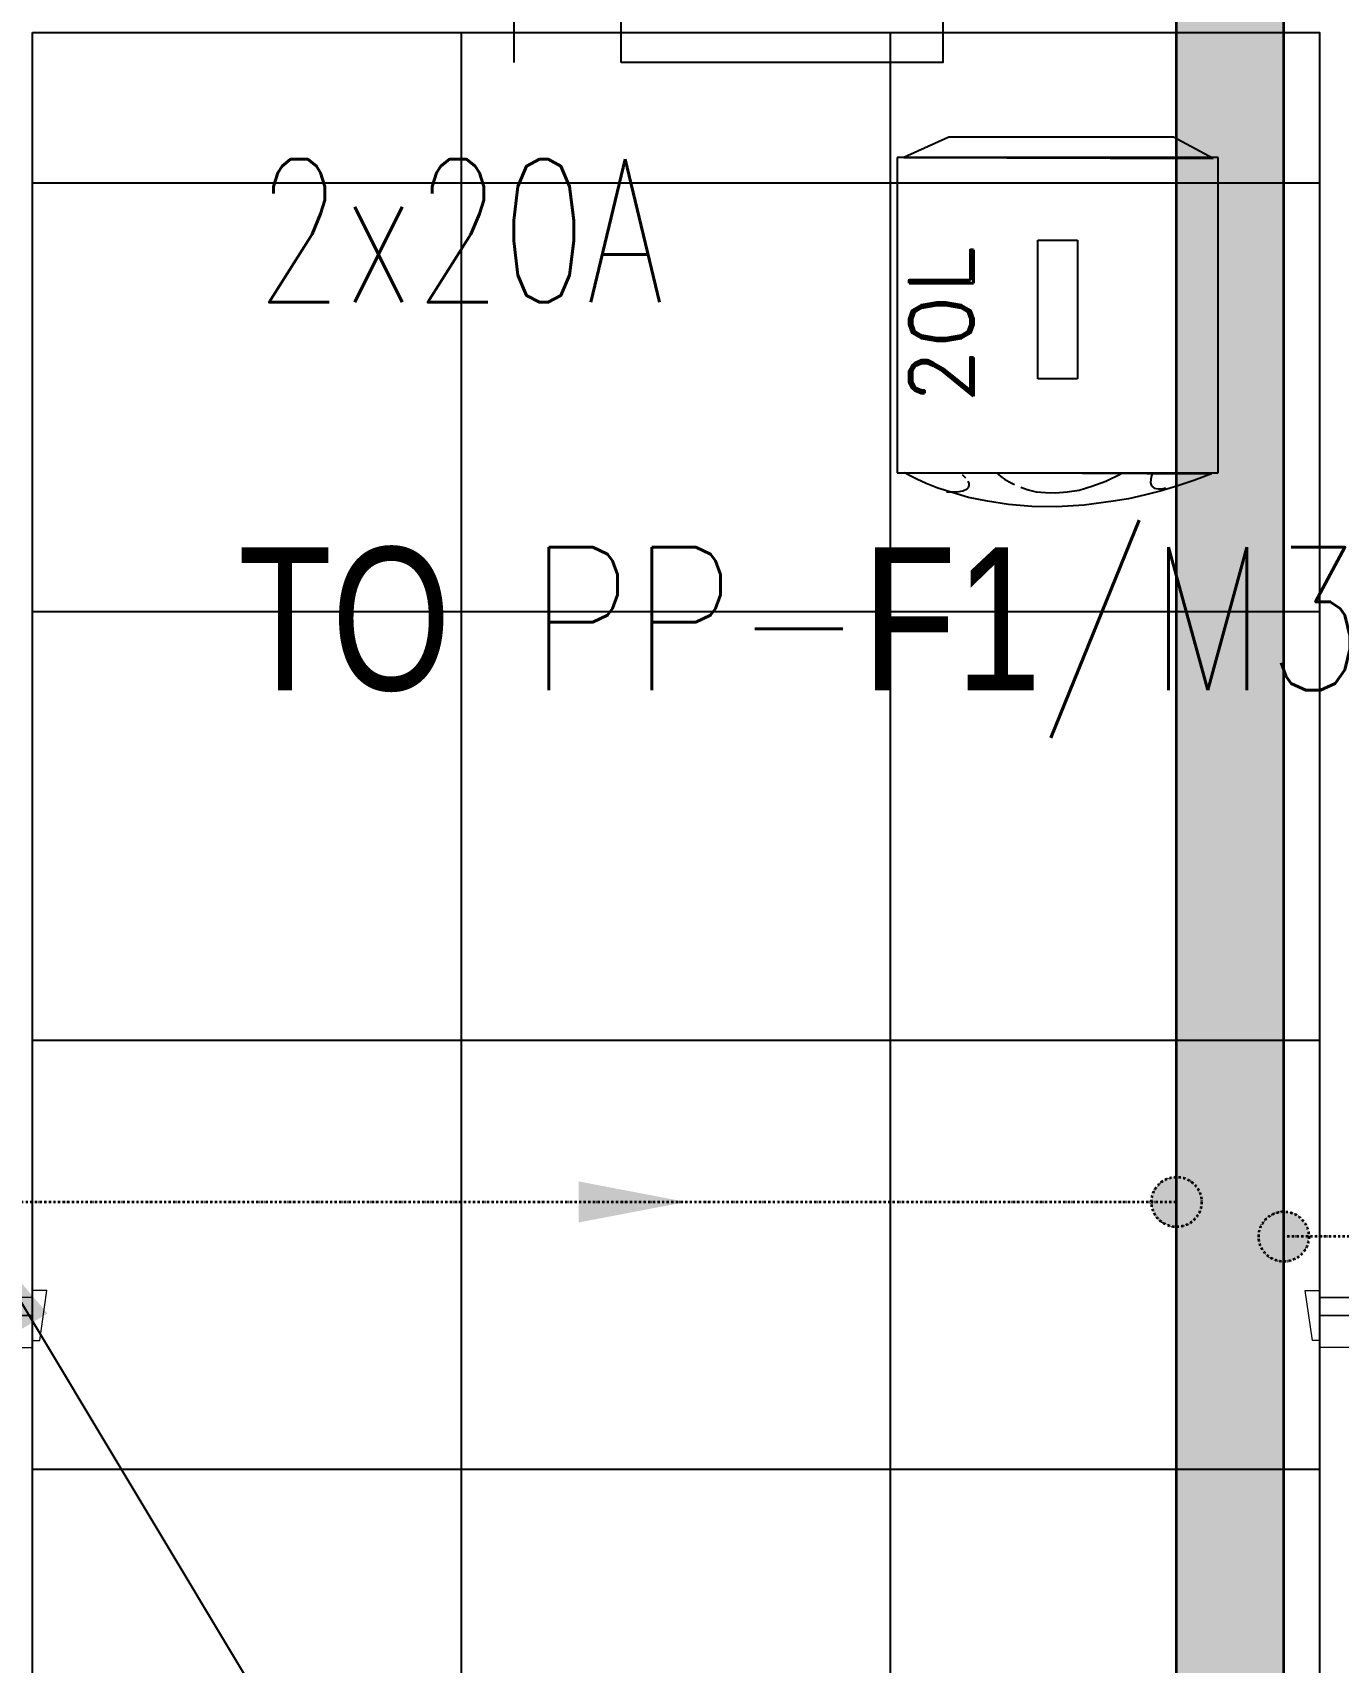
# Model space of a CAD drawing. Extents: x -178977 to 231842, y -29287 to 19916.
# Drawn here: x 42876 to 44702, y -4990 to -2710 of the extents above; entities that cross this region are included whole.
import ezdxf
from ezdxf import colors
from ezdxf.entities.mleader import LeaderData, LeaderLine
from ezdxf.enums import TextEntityAlignment as Align
from ezdxf.math import Vec2, Vec3

# ---------------------------------------------------------------- set-up
doc = ezdxf.new("R2010")
doc.units = 0
doc.header["$LTSCALE"] = 0.25
doc.linetypes.add('DASHDOT', pattern=[25.4, 12.7, -6.35, 0, -6.35])
doc.linetypes.add('HIDDEN', pattern=[9.525, 6.35, -3.175])
for name, color, linetype in [('01-First Floor-FUR$0$FALSE CEILING', 251, 'Continuous'), ('CARTOUCHE', 254, 'Continuous'), ('E-POWR-IDEN', 101, 'Continuous'), ('e-powr-swch @ 100', 191, 'Continuous'), ('PW-ACCESSORIES', 253, 'Continuous')]:
    doc.layers.add(name, color=color, linetype=linetype)
for name, color, linetype, lineweight in [('01-First Floor-FUR$0$Walls', 251, 'Continuous', 5), ('01-First Floor-FUR$0$Wooden Joinery', 251, 'Continuous', 5), ('E-LITE-CIRC', 6, 'Continuous', 25), ('E-LITE-CLNG-CNDT', 6, 'DASHDOT', 35), ('E-POWR-CIRC-NUMB', 6, 'Continuous', 25), ('E-POWR-CLNG-CNDT', 6, 'DASHDOT', 35), ('E-POWR-CTRL-NUMB', 6, 'Continuous', 25), ('E-POWR-FLOR-CNDT @ 100', 6, 'HIDDEN', 25), ('T-CABL-TRAY', 60, 'Continuous', 35)]:
    doc.layers.add(name, color=color, linetype=linetype, lineweight=lineweight)
doc.styles.add('DC_SIMPLEX', font='SIMPLEX.shx', dxfattribs={"width": 0.7})
doc.styles.add('ROMAND', font='romand.shx')

# ---------------------------------------------------------------- blocks, each defined once
blk = doc.blocks.new('01-First Floor-FUR$0$A$C72370EFE')
at = {"layer": '01-First Floor-FUR$0$Wooden Joinery'}
for p, q in [((-0.01, -0.04), (-0.02, -0.04)), ((-0.01, -0.03), (-0.01, -0.07)), ((0, -0.03), (-0.01, -0.03)), ((0.04, -0.03), (0.05, -0.03)), ((0.05, -0.03), (0.05, -0.07)), ((0.05, -0.04), (0.06, -0.04)), ((-0.01, -0.06), (-0.02, -0.06)), ((0.05, -0.06), (0.06, -0.06)), ((-0.05, -0.07), (-0.05, -0.16)), ((-0.03, -0.07), (-0.03, -0.16)), ((0, -0.07), (-0.01, -0.07)), ((0.04, -0.07), (0.05, -0.07)), ((0.07, -0.07), (0.07, -0.16)), ((0.09, -0.07), (0.09, -0.16)), ((-0.01, -0.17), (-0.02, -0.17)), ((-0.01, -0.17), (-0.01, -0.19)), ((0.05, -0.17), (0.06, -0.17)), ((0.05, -0.17), (0.05, -0.19)), ((-0.01, -0.19), (-0.02, -0.19)), ((0.05, -0.19), (0.06, -0.19))]:
    blk.add_line(p, q, dxfattribs=at)
for centre, radius, start, end in [((-0.02, -0.07), 0.03, 90, 180), ((0.06, -0.07), 0.03, 0, 90), ((-0.02, -0.07), 0.01, 90, 180), ((0.06, -0.07), 0.01, 0, 90), ((-0.02, -0.16), 0.03, 180, 270), ((-0.02, -0.16), 0.01, 180, 270), ((0.06, -0.16), 0.01, 270, 0), ((0.06, -0.16), 0.03, 270, 0)]:
    blk.add_arc(centre, radius, start, end, dxfattribs=at)
blk = doc.blocks.new('01-First Floor-FUR$0$A$C5DAD61B4')
at = {"layer": '01-First Floor-FUR$0$Wooden Joinery'}
for points in [[(80, 959.1), (80, 969.1), (10, 979.1), (10, 959.1)], [(940, 959.1), (940, 969.1), (1010, 979.1), (1010, 959.1)], [(70, 859.1), (70, 849.1), (0, 839.1), (0, 859.1)], [(120, 859.1), (120, 0), (80, 0), (80, 859.1)], [(950, 859.1), (950, 849.1), (1020, 839.1), (1020, 859.1)]]:
    blk.add_lwpolyline(points, close=True, dxfattribs=at)
for points in [[(45, 859.1), (45, 959.1), (20, 959.1), (20, 859.1), (45, 859.1)], [(45, 859.1), (80, 859.1), (80, 899.1), (90, 899.1), (90, 959.1), (45, 959.1), (45, 859.1)], [(975, 859.1), (940, 859.1), (940, 899.1), (930, 899.1), (930, 959.1), (975, 959.1), (975, 859.1)], [(975, 859.1), (975, 959.1), (1000, 959.1), (1000, 859.1), (975, 859.1)]]:
    blk.add_lwpolyline(points, dxfattribs=at)
blk.add_arc((80, 859.1), 860, 272.666, 0, dxfattribs=at)
at = {"layer": '01-First Floor-FUR$0$Wooden Joinery', "xscale": 999.9999999998854, "yscale": 999.9999999998854, "zscale": 999.9999999998854, "rotation": 180}
blk.add_blockref('01-First Floor-FUR$0$A$C72370EFE', (120, 0), dxfattribs=at)
blk = doc.blocks.new('01-First Floor-FUR')
at = {"layer": '01-First Floor-FUR$0$FALSE CEILING', "linetype": 'Continuous'}
for p, q in [((43475.1, -12835.7), (43476, -2710)), ((44075.1, -12835.7), (44076, -2710)), ((42876, -2920), (44676, -2920)), ((42876, -3520), (44676, -3520)), ((42876, -4120), (44676, -4120)), ((42876, -4720), (44676, -4720))]:
    blk.add_line(p, q, dxfattribs=at)
at = {"layer": '01-First Floor-FUR$0$FALSE CEILING'}
blk.add_lwpolyline([(42876, -2710), (44676, -2710), (44675.1, -12835.7), (42875.1, -12835.7)], close=True, dxfattribs=at)
at = {"layer": '01-First Floor-FUR$0$Walls'}
for p, q in [((42876, -2710), (42876, -4480)), ((44676, -2710), (44676, -4480)), ((44776, -4480), (44676, -4480))]:
    blk.add_line(p, q, dxfattribs=at)
at = {"layer": '01-First Floor-FUR$0$Wooden Joinery', "xscale": -1, "rotation": 270}
blk.add_blockref('01-First Floor-FUR$0$A$C5DAD61B4', (41916.9, -5480), dxfattribs=at)
at = {"layer": '01-First Floor-FUR$0$Wooden Joinery', "rotation": 90.00000000000001}
blk.add_blockref('01-First Floor-FUR$0$A$C5DAD61B4', (45635.1, -5480), dxfattribs=at)
blk = doc.blocks.new('ARR0W')
at = {"color": 45}
blk.add_ellipse((0, 0), major_axis=(0.4, 0), ratio=0.4, dxfattribs=at)
at = {"color": 45, "ltscale": 0.5}
blk.add_solid([(-1.4, 0.167), (-0.4, 0), (-1.4, -0.167)], dxfattribs=at)
blk = doc.blocks.new('*U108')
blk.add_hatch(color=256).paths.add_polyline_path([(0, -0.287), (1.5, 0), (0, 0.287)])
blk = doc.blocks.new('*U226')
at = {"lineweight": 0}
h = blk.add_hatch(dxfattribs=at)
h.set_pattern_fill('HEX', color=253, scale=8, angle=180, style=0)
h.set_pattern_definition([(180, (-23193.732, -3e-10), (6e-13, -43.99409), [25.4, -50.8]), (300, (-23193.732, -3e-10), (38.1, 21.997045), [25.4, -50.8]), (240, (-23219.132, -3e-10), (38.1, -21.997045), [25.4, -50.8])])
h.paths.add_polyline_path([(-11046.9, 150), (-11046.9, 0), (0, 0), (0, 150)])
at = {"color": 0}
for p, q in [((0, 150), (-11046.9, 150)), ((0, 0), (-11046.9, 0))]:
    blk.add_line(p, q, dxfattribs=at)
blk = doc.blocks.new('EWHTOP VIEW80')
for p, q in [((47031.9, -910691.6), (46590.9, -910691.6)), ((46590.9, -910691.6), (46590.9, -911140.2)), ((47031.9, -911140.2), (47031.9, -910691.6)), ((46581.9, -910719), (46586.3, -910709.6)), ((46586.3, -910709.6), (46589.9, -910703.7)), ((46589.9, -910703.7), (46590.9, -910701.9)), ((46590.9, -910701.9), (46590.9, -910860.4)), ((47031.9, -910701), (47030.5, -911133.5)), ((47060.6, -910763.9), (47031.9, -910701)), ((46569.3, -910748.2), (46576, -910732)), ((46576, -910732), (46581.9, -910719)), ((46563, -910768.4), (46569.3, -910748.2)), ((46556.2, -910791.3), (46563, -910768.4)), ((46563.9, -910760.3), (46563.9, -910762.6)), ((46563.9, -910762.6), (46563.9, -910767.9)), ((46563.9, -910767.9), (46564.3, -910775.6)), ((46564.3, -910775.6), (46565.7, -910783.2)), ((46583.2, -910787.7), (46587.7, -910782.8)), ((47060.6, -911077.8), (47060.6, -910763.9)), ((46550.9, -910817.8), (46556.2, -910791.3)), ((46565.7, -910783.2), (46568.4, -910789.5)), ((46568.4, -910789.5), (46570.2, -910791.3)), ((46570.2, -910791.3), (46572.9, -910792.2)), ((46572.9, -910792.2), (46575.6, -910792.2)), ((46575.6, -910792.2), (46579.2, -910790.8)), ((46546.4, -910847), (46550.9, -910817.8)), ((46543.7, -910879.8), (46546.4, -910847)), ((46578.3, -910847.9), (46574.2, -910855.5)), ((46581.9, -910841.6), (46578.3, -910847.9)), ((46585.5, -910836.6), (46581.9, -910841.6)), ((46588.2, -910833.1), (46585.5, -910836.6)), ((46590.9, -910830.4), (46588.2, -910833.1)), ((46570.6, -910864.5), (46567, -910874.8)), ((46590.9, -910860.4), (46589.5, -911131.3)), ((46543.2, -910914.8), (46543.7, -910879.8)), ((46564.3, -910886.1), (46563, -910899.1)), ((46567, -910874.8), (46564.3, -910886.1)), ((46722, -910943.5), (46722, -910888.3)), ((46722, -910888.3), (46916.4, -910888.3)), ((46916.4, -910888.3), (46916.4, -910943.5)), ((46545.5, -910953), (46543.2, -910914.8)), ((46563, -910899.1), (46562.5, -910913.5)), ((46562.5, -910913.5), (46563.9, -910929.2)), ((46563.9, -910929.2), (46566.6, -910945.8)), ((46550.9, -910993.8), (46545.5, -910953)), ((46566.6, -910945.8), (46572, -910963.7)), ((46572, -910963.7), (46579.2, -910983.1)), ((46916.4, -910943.5), (46722, -910943.5)), ((46579.2, -910983.1), (46589.5, -911004.2)), ((46554.5, -911014.9), (46550.9, -910993.8)), ((46559.4, -911036.9), (46554.5, -911014.9)), ((46565.2, -911059.4), (46559.4, -911036.9)), ((46569.3, -911050.9), (46568.4, -911057.2)), ((46572.4, -911047.3), (46569.3, -911050.9)), ((46576.9, -911045.9), (46572.4, -911047.3)), ((46581.9, -911046.4), (46576.9, -911045.9)), ((46586.3, -911047.3), (46581.9, -911046.4)), ((46590.9, -911048.6), (46586.3, -911047.3)), ((46572, -911082.7), (46565.2, -911059.4)), ((46568.4, -911057.2), (46568.4, -911061.6)), ((46568.4, -911061.6), (46569.7, -911067)), ((47030.5, -911133.5), (47060.6, -911077.8)), ((46580.1, -911106.6), (46572, -911082.7)), ((46589.5, -911131.3), (46580.1, -911106.6)), ((46589.5, -911131.3), (46589.5, -911131.3)), ((46590.9, -911140.2), (47031.9, -911140.2)), ((47030.5, -911133.5), (47030.5, -911133.5))]:
    blk.add_line(p, q)
at = {"layer": 'CARTOUCHE', "insert": (46624.8, -910753.2), "char_height": 90, "attachment_point": 4, "style": 'ROMAND'}
blk.add_mtext(' 20L', dxfattribs=at)
blk = doc.blocks.new('*U39')
blk.add_lwpolyline([(-2.25, -2.5), (-2.25, 0), (2.25, 0), (2.25, -2.5)], close=True)
blk.add_lwpolyline([(-2.25, -1.25), (-3.75, -1.25), (-3.75, -2.5)])
at = {"layer": 'E-POWR-CIRC-NUMB', "style": 'DC_SIMPLEX', "width": 0.7, "flags": 8}
blk.add_attdef('CIRCUIT', (4.233, 3.688), '', height=2, rotation=360, dxfattribs=at)
at = {"layer": 'E-POWR-CTRL-NUMB', "style": 'DC_SIMPLEX', "width": 0.7, "flags": 8}
blk.add_attdef('AMPER', text='', height=2, rotation=360, dxfattribs=at).set_placement((4.233, 1.25), align=Align.MIDDLE_LEFT)
at = {"layer": 'E-POWR-IDEN', "style": 'DC_SIMPLEX', "width": 0.7, "flags": 8}
blk.add_attdef('TYPE', text='', height=1.8, rotation=180, dxfattribs=at).set_placement((0, -1.25), align=Align.MIDDLE_CENTER)

msp = doc.modelspace()

# ---------------------------------------------------------------- hatches: boundary and pattern name
at = {"layer": 'E-POWR-CLNG-CNDT'}
h = msp.add_hatch(color=256, dxfattribs=at)
h.dxf.hatch_style = 1
h.paths.add_polyline_path([(44441, -4346.2, 1), (44511, -4346.2, 1)])
h = msp.add_hatch(color=256, dxfattribs=at)
h.dxf.hatch_style = 1
h.paths.add_polyline_path([(44591, -4394.7, 1), (44661, -4394.7, 1)])

# ---------------------------------------------------------------- linework, layer by layer
at = {"layer": 'E-POWR-CLNG-CNDT', "elevation": 0}
msp.add_lwpolyline([(42776, -4346.2), (44476, -4346.2)], dxfattribs=at)
at = {"layer": 'E-POWR-CLNG-CNDT'}
msp.add_lwpolyline([(44776, -4394.7), (44626, -4394.7)], dxfattribs=at)
for centre in [(44476, -4346.2, 0), (44626, -4394.7)]:
    msp.add_circle(centre, 35, dxfattribs=at)

# ---------------------------------------------------------------- block references
at = {"layer": 'E-LITE-CLNG-CNDT'}
msp.add_blockref('01-First Floor-FUR', (0, 0), dxfattribs=at)
at = {"layer": 'E-POWR-FLOR-CNDT @ 100', "xscale": 100, "yscale": 100, "zscale": 100}
msp.add_blockref('*U108', (43639.9, -4346.2, 0), dxfattribs=at)
at = {"layer": 'e-powr-swch @ 100'}
ref = msp.add_blockref('*U39', (43924, -2501.8, 14.8), dxfattribs=dict(at, xscale=100, yscale=100, zscale=100))
ref.add_attrib('TYPE', 'D.S.', dxfattribs={"layer": 'E-POWR-IDEN', "height": 180, "rotation": 360, "style": 'DC_SIMPLEX', "width": 0.7, "flags": 8}).set_placement((43924, -2376.8, 14.8), align=Align.MIDDLE_CENTER)
ref.add_attrib('AMPER', '2x20A', dxfattribs={"layer": 'E-POWR-CTRL-NUMB', "height": 200, "rotation": 360, "style": 'DC_SIMPLEX', "width": 0.7, "flags": 8}).set_placement((43188.9, -2987.3, 14.8), align=Align.MIDDLE_LEFT)
at = {"layer": 'PW-ACCESSORIES', "linetype": 'Continuous', "rotation": 89.99999999999999}
msp.add_blockref('EWHTOP VIEW80', (-866606.2, -49916.7, 14.9), dxfattribs=at)
at = {"layer": 'T-CABL-TRAY', "linetype": 'Continuous', "rotation": 270}
msp.add_blockref('*U226', (44476, -12356.9), dxfattribs=at)

# ---------------------------------------------------------------- leaders
at = {"layer": 'E-LITE-CIRC'}
ml = msp.add_multileader_mtext('Standard', dxfattribs=at)
ml.set_content('{\\Fdc_el_romans|c0;\\W0.8;TO\\Fromans|c0; \\Fsimplex|c0;PP-\\Fdc_el_romans|c0;F1\\Fsimplex|c0;/M34}', color=256, style='DC_SIMPLEX')
ml.set_leader_properties()
ml.set_arrow_properties(name='ARR0W')
ml.build(insert=Vec2(0, 0))
ml.multileader.update_dxf_attribs({"dogleg_length": 200, "arrow_head_size": 140, "scale": 100})
ctx = ml.context
ctx.base_point, ctx.scale, ctx.char_height, ctx.arrow_head_size, ctx.landing_gap_size, ctx.plane_origin, ctx.plane_x_axis, ctx.plane_y_axis = Vec3(42877.2, -3563.4), 100, 200, 140, 140, Vec3(57218.8, -9882.6), Vec3(1, 0.000001, 0), Vec3(-0.000001, 1, 0)
ctx.text_align_type = 2
notes = []
notes.append((ctx, [(1, (1, 1, 0), (45125, -3563.4), (-1, -0.000001, 0), 108.8, [(0, [(45270.7, -4405.3)], 0, [])])]))
ctx.mtext.insert, ctx.mtext.text_direction, ctx.mtext.rotation, ctx.mtext.alignment, ctx.mtext.flow_direction = Vec3(44876.2, -3430.1), Vec3(1, 0.000001, 0), 0.000001, 3, 5
ml = msp.add_multileader_mtext('Standard', dxfattribs=at)
ml.set_content('{\\Fdc_el_romans|c0;\\W0.8;TO\\Fromans|c0; \\Fsimplex|c0;PP-\\Fdc_el_romans|c0;F1\\Fsimplex|c0;/M31}', color=256, style='DC_SIMPLEX')
ml.set_leader_properties()
ml.set_arrow_properties(name='ARR0W')
ml.build(insert=Vec2(0, 0))
ml.multileader.update_dxf_attribs({"dogleg_length": 200, "arrow_head_size": 140, "scale": 100})
ctx = ml.context
ctx.base_point, ctx.scale, ctx.char_height, ctx.arrow_head_size, ctx.landing_gap_size, ctx.plane_origin, ctx.plane_x_axis, ctx.plane_y_axis = Vec3(43547.3, -5451.9), 100, 200, 140, 140, Vec3(55119.6, -10701.6), Vec3(1, 0.000001, 0), Vec3(-0.000001, 1, 0)
notes.append((ctx, [(0, (1, 1, 0), (43438.5, -5451.9), (1, 0.000001, 0), 108.8, [(0, [(42776, -4346.2)], 0, [])])]))
ctx.mtext.insert, ctx.mtext.text_direction, ctx.mtext.rotation, ctx.mtext.flow_direction = Vec3(43687.3, -5318.6), Vec3(1, 0.000001, 0), 0.000001, 5
for ctx, leaders in notes:
    for number, flags, end, landing, length, lines in leaders:
        leader = LeaderData()
        leader.index, (leader.has_last_leader_line, leader.has_dogleg_vector, leader.attachment_direction) = number, flags
        leader.last_leader_point, leader.dogleg_vector, leader.dogleg_length = Vec3(end), Vec3(landing), length
        for number, points, colour, breaks in lines:
            line = LeaderLine()
            line.index, line.vertices, line.color, line.breaks = number, Vec3.list(points), colors.encode_raw_color(colour), breaks
            leader.lines.append(line)
        ctx.leaders.append(leader)

doc.saveas('drawing.dxf')
